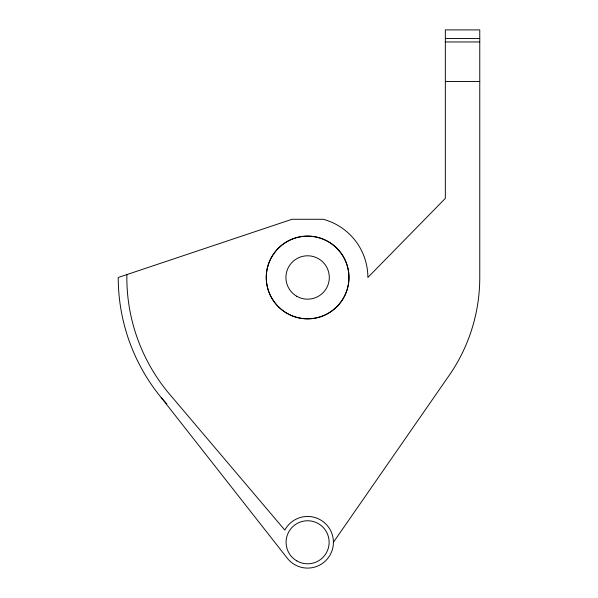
<?xml version="1.0" encoding="UTF-8"?>
<svg xmlns="http://www.w3.org/2000/svg" width="598" height="598" viewBox="0 0 598 598"><rect width="100%" height="100%" fill="white"/><g stroke="black" fill="none" stroke-linecap="round" stroke-linejoin="round"><path stroke-width="0.9" d="M126.985 274.549L126.836 277.479A180.768 180.768 0 0 0 167.874 392.161L284.835 530.105A25.826 25.826 0 0 1 291.226 522.316L293.259 520.806A25.826 25.826 0 0 1 321.956 520.806L323.989 522.316A25.826 25.826 0 0 1 325.865 560.535A25.826 25.826 0 0 1 287.645 558.659L161.221 397.618A189.379 189.379 0 0 1 118.232 277.479L292.011 219.279L323.204 219.279A60.256 60.256 0 0 1 367.867 277.479L445.338 198.372L445.338 29.9L479.768 29.9L479.768 277.479A172.164 172.164 0 0 1 450.757 373.13L333.43 542.274M445.338 38.511L479.768 38.511M445.338 41.95L479.768 41.95M445.338 81.545L479.768 81.545M161.221 397.618L166.835 403.814M283.512 311.11A41.374 41.374 0 0 0 348.784 281.538A41.374 41.374 0 0 0 290.531 239.791A41.374 41.374 0 0 0 283.512 311.11M286.95 313.262A41.322 41.322 0 0 0 348.926 277.479A41.322 41.322 0 0 0 286.95 241.697A41.322 41.322 0 0 0 286.95 313.262M296.765 296.264A21.692 21.692 0 0 0 329.304 277.479A21.692 21.692 0 0 0 296.765 258.695A21.692 21.692 0 0 0 296.765 296.264M296.847 560.917A21.521 21.521 0 0 0 329.132 542.274A21.521 21.521 0 0 0 296.847 523.639A21.521 21.521 0 0 0 296.847 560.917"/></g></svg>
